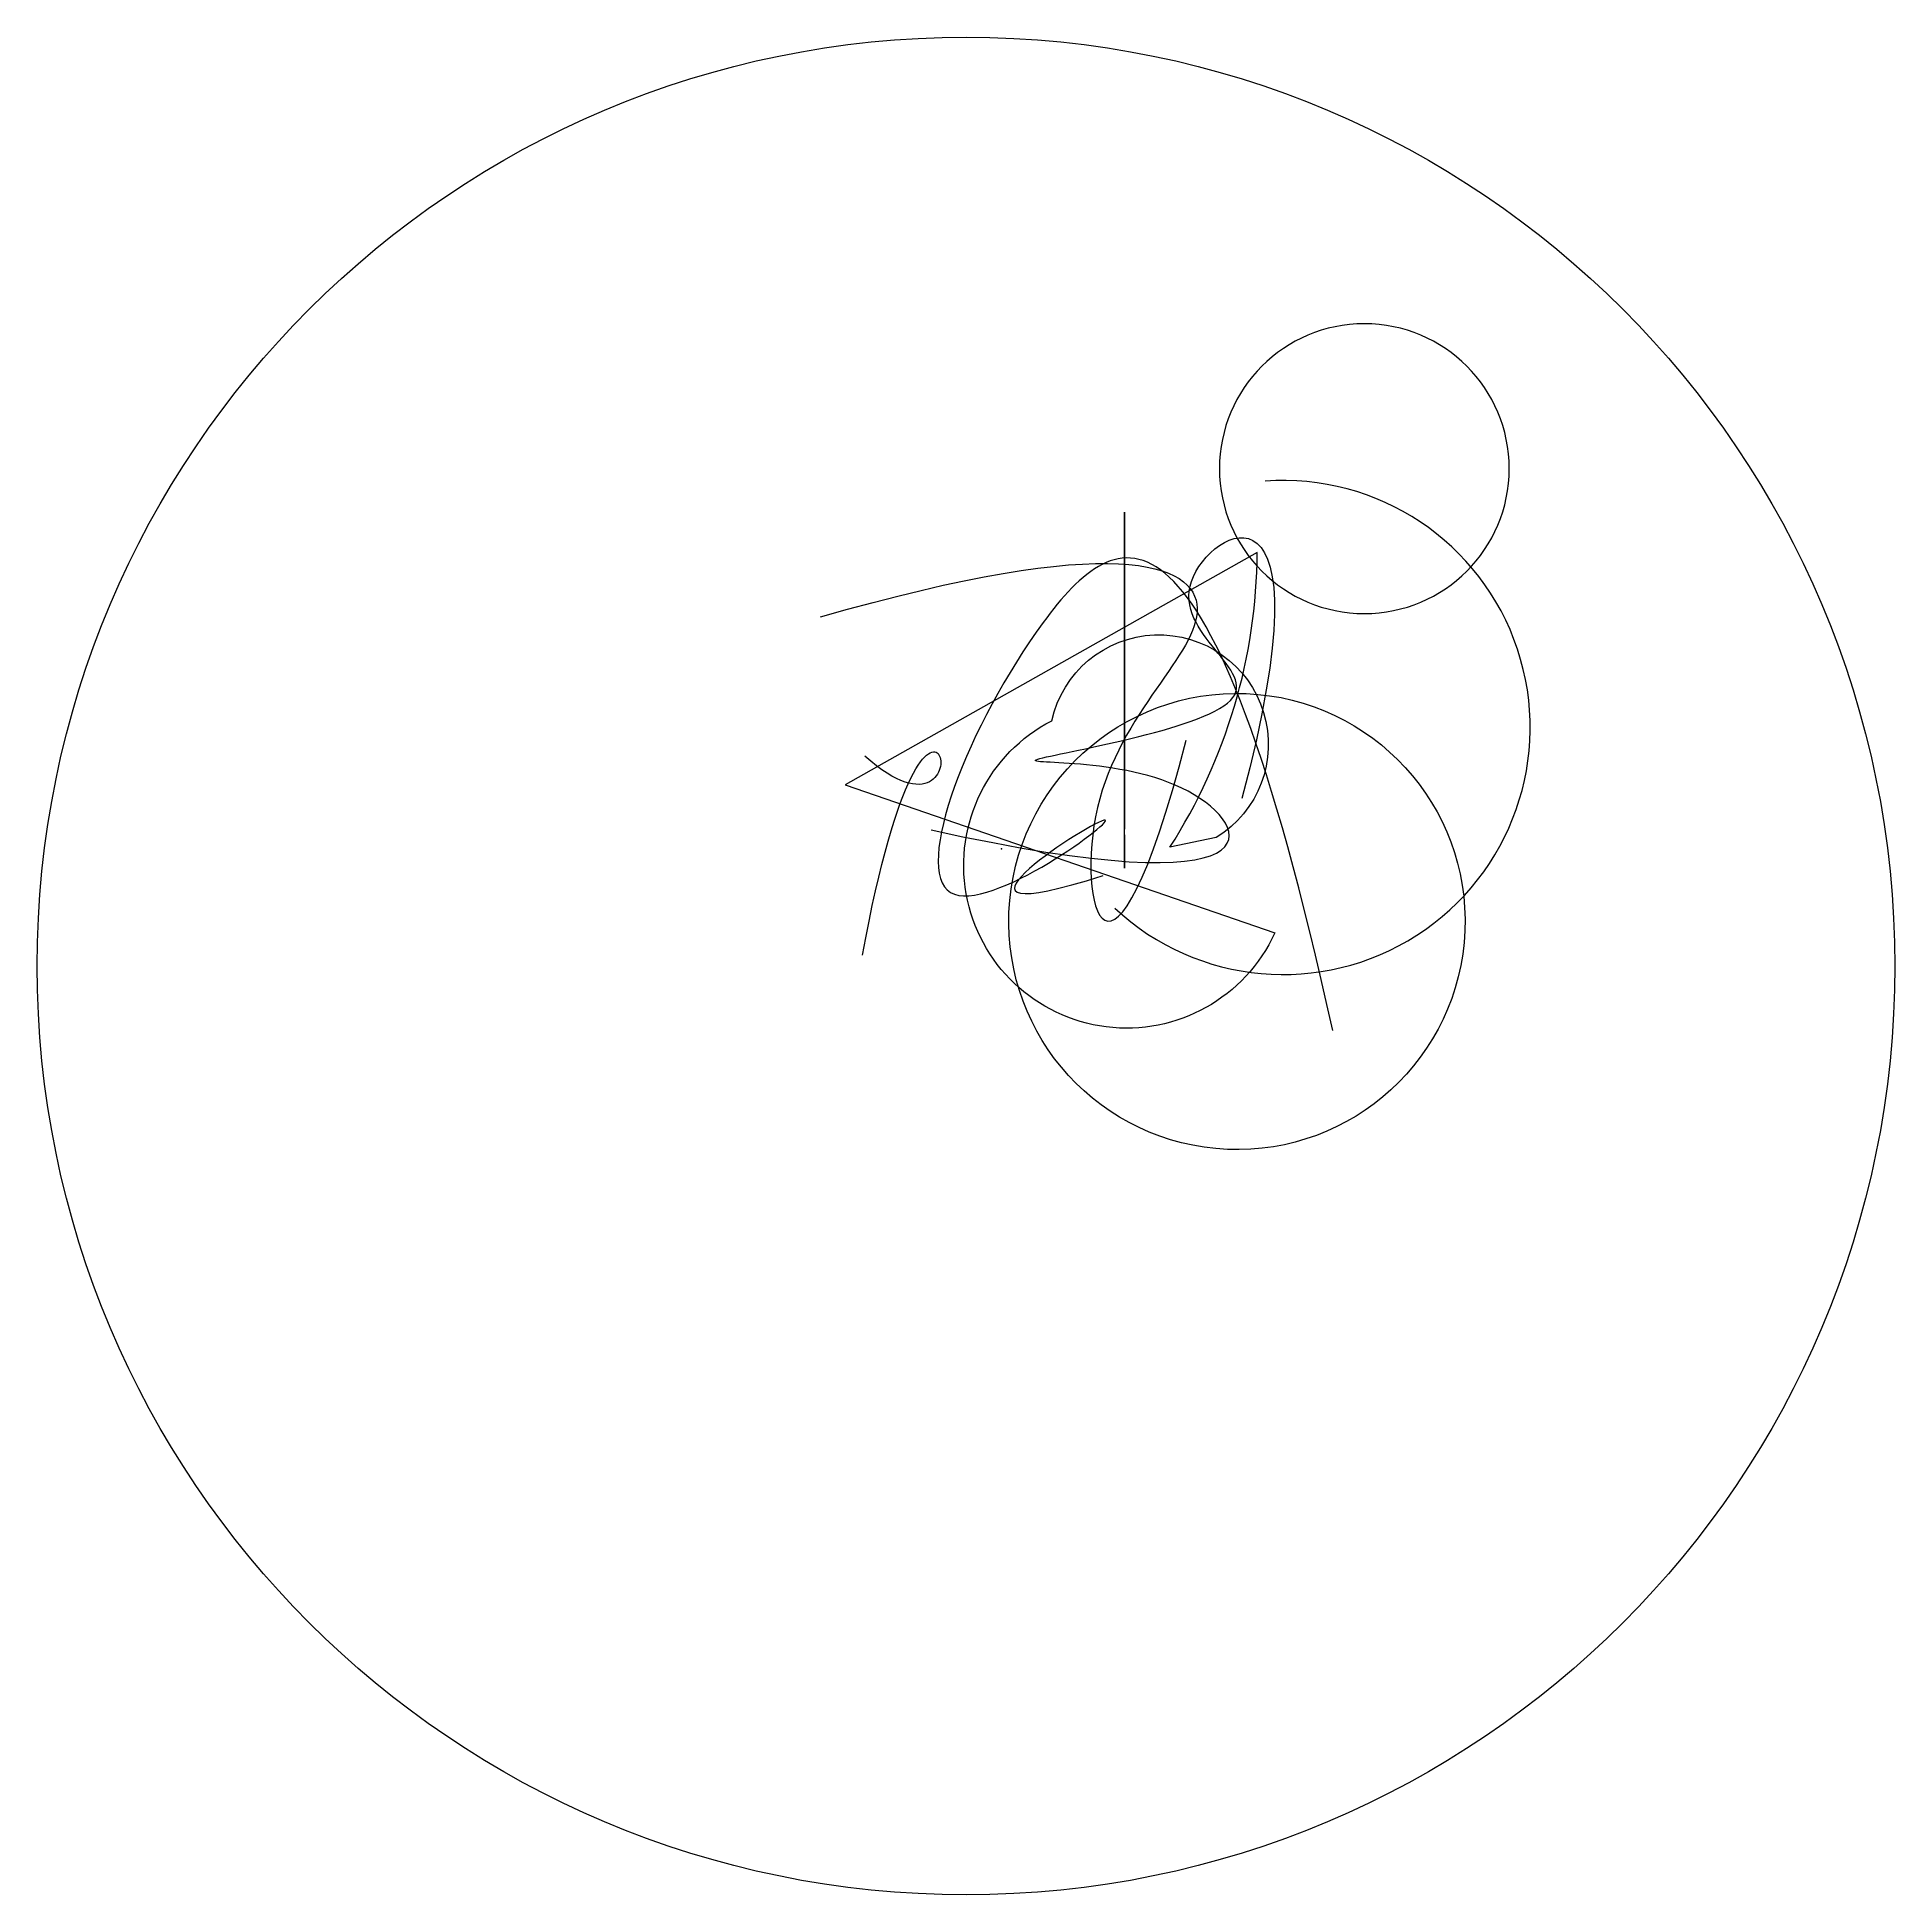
# Model space of a CAD drawing. Extents: x -17559 to 12441, y -18833 to 11167.
import ezdxf

# ---------------------------------------------------------------- set-up
doc = ezdxf.new("R2010")
doc.units = 0

msp = doc.modelspace()

# ---------------------------------------------------------------- linework, layer by layer
msp.add_lwpolyline([(-156, -2901, 1.526576), (2274, 3999)], format="xyb")
at = {"extrusion": (1, 0, 0)}
msp.add_lwpolyline([(-1715, -1151), (-2253, 1364, 0.00361), (-2255, 2927), (3494, 4624), (-1625, -1131, 1.203957), (-305, 320)], format="xyb", dxfattribs=at)
msp.add_lwpolyline([(-4512, -908), (2427, -3297, -1.40459), (-1173, 129, -1.509361), (1482, -1759), (732, -1916, 0.142204), (2144, 2844)], format="xyb", close=True)
msp.add_circle((-2559, -3833, -1572), 15000)
at = {"extrusion": (0, 0, -1)}
msp.add_circle((-3874, 4199, -782), 2340, dxfattribs=at)
for points in [[(3364, -4875, -4137), (1361, 4236, 1327), (-1590, 2449, 4109), (-4350, -4636, -626), (2131, 225, -227), (-3413, -3351, -4567), (-342, -2371, 807)], [(-3124, -1634, 4720), (2564, -2892, -3350), (1634, -276, 2058), (-3404, -757, -2856), (3572, 345, -313), (-602, 2120, 1876), (3348, 4336, 4438), (1897, -1128, -2798)], [(-4907, 1804, -2416), (-164, 3176, -4520), (2471, 2168, -2009), (-1351, -686, 1779), (-240, -4946, 4699), (997, -188, 4857)], [(-4231, -3660, 56), (-3095, 2548, 2135), (-2087, -2302, -714), (-4192, -445, 624)]]:
    msp.add_open_spline(points, degree=3)
at = {"layer": 'A'}
msp.add_point((-1988, -1938, 40), dxfattribs=at)
at = {"layer": 'B'}
msp.add_arc((1816, -3114, -3901), 3684, -5.2806617407069325, -5.280661640706932, dxfattribs=at)

# ---------------------------------------------------------------- texts
at = {"layer": 'cañería'}
msp.add_text('T', height=2.5, dxfattribs=at).set_placement((0, 0))

doc.saveas('drawing.dxf')
